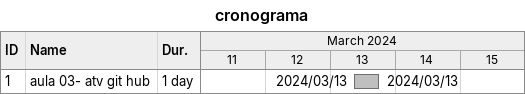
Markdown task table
cronograma

| ID | Task | Duration | Start | Finish |
|---|---|---|---|---|
| 1 | aula 03- atv git hub | 1d | 2024-03-13 | 2024-03-13 |
